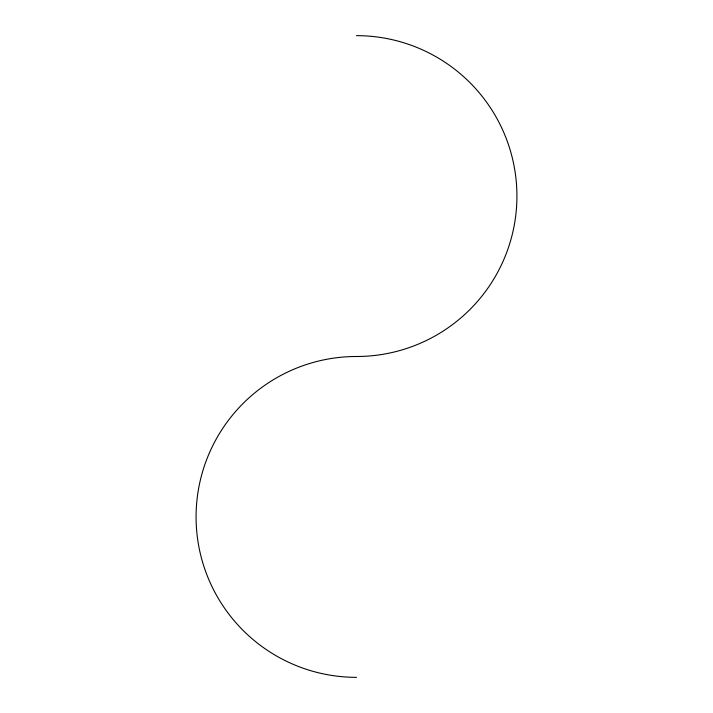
<?xml version="1.0" encoding="UTF-8"?>
<svg xmlns="http://www.w3.org/2000/svg" width="713" height="713" viewBox="0 0 713 713"><rect width="100%" height="100%" fill="white"/><g stroke="black" fill="none" stroke-linecap="round" stroke-linejoin="round"><path stroke-width="1.07" d="M356.5 35.65A160.425 160.425 0 0 1 516.925 196.075A160.425 160.425 0 0 1 356.5 356.5A160.425 160.425 0 0 0 196.075 516.925A160.425 160.425 0 0 0 356.5 677.35"/></g></svg>
